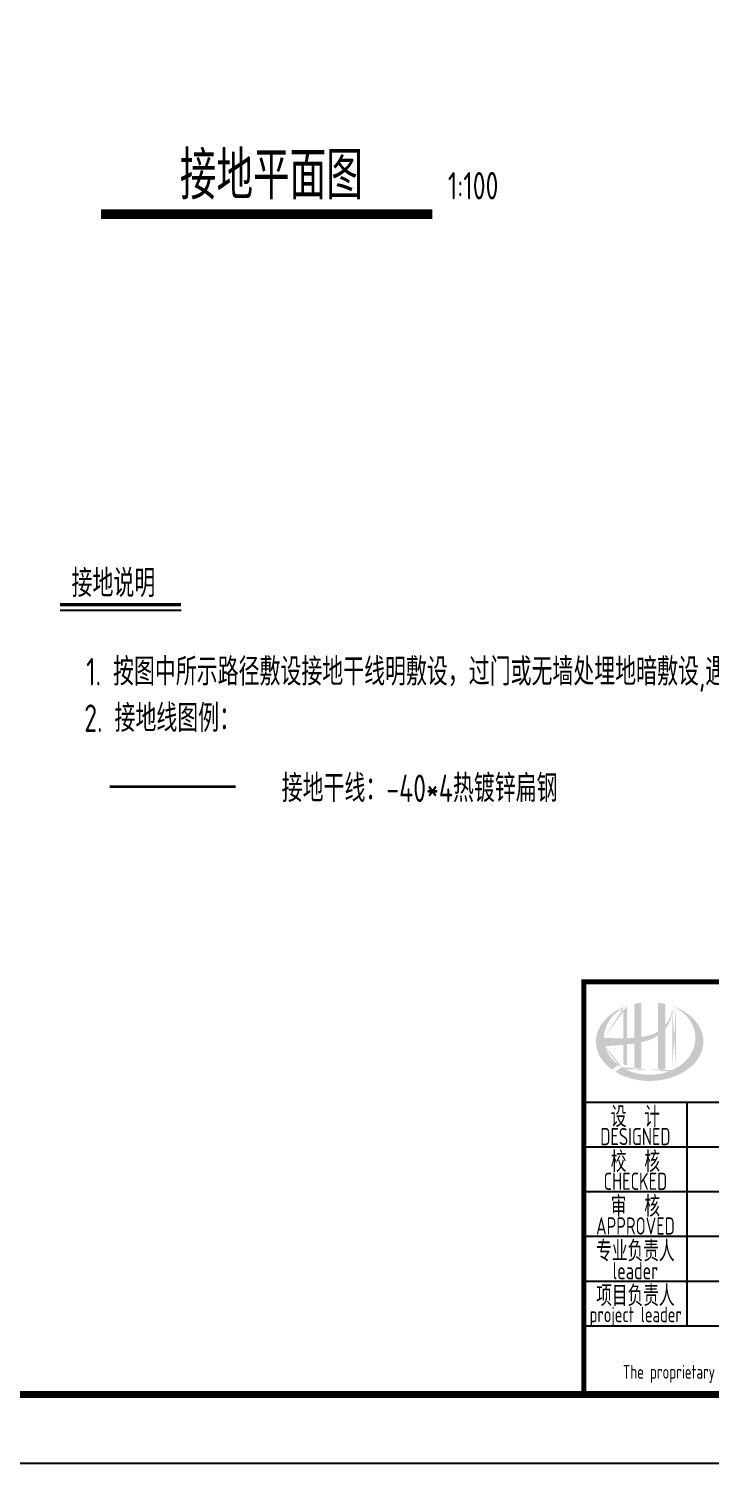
# Model space of a CAD drawing. Extents: x 4981409 to 5298492, y -444687 to -298607.
# Drawn here: x 5159592 to 5169495, y -430054 to -409200 of the extents above; entities that cross this region are included whole.
import ezdxf
from ezdxf.enums import TextEntityAlignment as Align

# ---------------------------------------------------------------- set-up
doc = ezdxf.new("R2010")
doc.units = 0
doc.header["$LTSCALE"] = 1000
doc.header["$MEASUREMENT"] = 0
doc.layers.get('0').update_dxf_attribs({"linetype": 'CONTINUOUS'})
for name, color, linetype in [('DIM_SYMB', 3, 'CONTINUOUS'), ('PUB_TITLE', 4, 'CONTINUOUS'), ('TEL_TAB', 7, 'CONTINUOUS'), ('WIRE-接地', 4, 'CONTINUOUS'), ('电气', 3, 'CONTINUOUS')]:
    doc.layers.add(name, color=color, linetype=linetype)
doc.styles.add('AHD', font='sceie.shx', dxfattribs={"width": 0.7, "bigfont": 'sceic.shx'})
doc.styles.add('SCEI', font='sceie.shx', dxfattribs={"width": 0.75, "bigfont": 'sceic.shx'})
doc.styles.add('TG_LINETYPE', font='SIMPLEX', dxfattribs={"width": 0.8, "height": 3, "bigfont": 'HZTXT'})
doc.linetypes.add('TG_接地', pattern='A,0.75,0,["/",TG_LINETYPE,S=0.05,R=-8.594367,X=-0.1,Y=-0.045],0.65,-0.13,0.13,-0.13', length=2)

msp = doc.modelspace()

# ---------------------------------------------------------------- hatches: boundary and pattern name
h = msp.add_hatch(color=256)
edge = h.paths.add_edge_path()
edge.add_spline(control_points=[(5168493.5, -423932.3), (5168499.6, -423931), (5168505.7, -423929.5), (5168554.8, -423917.6), (5168597.4, -423904.7), (5168672.4, -423873.5), (5168705.3, -423856.6), (5168736.2, -423836)], knot_values=[61.629012, 61.629012, 61.629012, 61.629012, 63.3304306, 63.3304306, 75.3536336, 75.3536336, 85.3986489, 85.3986489, 85.3986489, 85.3986489], degree=3, periodic=0)
edge.add_line((5168736.2, -423836), (5168736.2, -424346.2))
edge.add_spline(control_points=[(5168736.2, -424346.2), (5168753.3, -424343.5), (5168770.3, -424340.1), (5168805.1, -424332.1), (5168822.8, -424327.2), (5168840.2, -424321.8)], knot_values=[4.9084564, 4.9084564, 4.9084564, 4.9084564, 4.9928212, 4.9928212, 5.0830337, 5.0830337, 5.0830337, 5.0830337], degree=3, periodic=0)
edge.add_line((5168840.2, -424321.8), (5168840.2, -423740.4))
edge.add_spline(control_points=[(5168840.2, -423740.4), (5168848.8, -423729.4), (5168857, -423718.1), (5168883.1, -423678.4), (5168898.8, -423648.4), (5168928, -423575.7), (5168939.2, -423531.9), (5168943.9, -423486.6), (5168944, -423485.3), (5168944.2, -423484)], knot_values=[97.9917441, 97.9917441, 97.9917441, 97.9917441, 101.6421898, 101.6421898, 110.3379755, 110.3379755, 121.9343221, 121.9343221, 122.2706915, 122.2706915, 122.2706915, 122.2706915], degree=3, periodic=0)
edge.add_line((5168944.2, -423484), (5168944.2, -423413.6))
edge.add_spline(control_points=[(5168944.2, -423413.6), (5168944.1, -423421.2), (5168943.7, -423428.9), (5168943.2, -423436.6)], knot_values=[126.194075, 126.194075, 126.194075, 126.194075, 128.3967624, 128.3967624, 128.3967624, 128.3967624], degree=3, periodic=0)
edge.add_spline(control_points=[(5168943.2, -423436.6), (5168942.7, -423442.8), (5168942.1, -423449), (5168941.3, -423455.2)], knot_values=[124.4170495, 124.4170495, 124.4170495, 124.4170495, 126.194075, 126.194075, 126.194075, 126.194075], degree=3, periodic=0)
edge.add_spline(control_points=[(5168941.3, -423455.2), (5168940.2, -423464.3), (5168938.7, -423473.5), (5168936.9, -423482.6)], knot_values=[121.8052898, 121.8052898, 121.8052898, 121.8052898, 124.4170495, 124.4170495, 124.4170495, 124.4170495], degree=3, periodic=0)
edge.add_spline(control_points=[(5168936.9, -423482.6), (5168934.5, -423494.7), (5168931.6, -423506.8), (5168928.1, -423518.9)], knot_values=[118.3157402, 118.3157402, 118.3157402, 118.3157402, 121.8052898, 121.8052898, 121.8052898, 121.8052898], degree=3, periodic=0)
edge.add_spline(control_points=[(5168928.1, -423518.9), (5168924.6, -423531), (5168920.5, -423543), (5168916, -423554.9)], knot_values=[114.7959879, 114.7959879, 114.7959879, 114.7959879, 118.3157402, 118.3157402, 118.3157402, 118.3157402], degree=3, periodic=0)
edge.add_spline(control_points=[(5168916, -423554.9), (5168911.5, -423566.6), (5168906.5, -423578.1), (5168901.1, -423589.4)], knot_values=[111.3296409, 111.3296409, 111.3296409, 111.3296409, 114.7959879, 114.7959879, 114.7959879, 114.7959879], degree=3, periodic=0)
edge.add_spline(control_points=[(5168901.1, -423589.4), (5168895.6, -423601), (5168889.6, -423612.3), (5168883.1, -423623.4)], knot_values=[107.7952896, 107.7952896, 107.7952896, 107.7952896, 111.3296409, 111.3296409, 111.3296409, 111.3296409], degree=3, periodic=0)
edge.add_spline(control_points=[(5168883.1, -423623.4), (5168876.8, -423634.2), (5168870.1, -423644.8), (5168862.9, -423655)], knot_values=[104.3435789, 104.3435789, 104.3435789, 104.3435789, 107.7952896, 107.7952896, 107.7952896, 107.7952896], degree=3, periodic=0)
edge.add_spline(control_points=[(5168862.9, -423655), (5168855.7, -423665.4), (5168848.1, -423675.5), (5168840.2, -423685.2)], knot_values=[100.8506997, 100.8506997, 100.8506997, 100.8506997, 104.3435789, 104.3435789, 104.3435789, 104.3435789], degree=3, periodic=0)
edge.add_line((5168840.2, -423685.2), (5168840.2, -423375.9))
edge.add_spline(control_points=[(5168840.2, -423375.9), (5168806.1, -423368.3), (5168771.3, -423362.5), (5168736.2, -423358.4)], knot_values=[4.4239994, 4.4239994, 4.4239994, 4.4239994, 4.5587406, 4.5587406, 4.5587406, 4.5587406], degree=3, periodic=0)
edge.add_line((5168736.2, -423358.4), (5168736.2, -423776.5))
edge.add_spline(control_points=[(5168736.2, -423776.5), (5168664.2, -423821.1), (5168580, -423844.3), (5168493.5, -423857.3)], knot_values=[63.2462151, 63.2462151, 63.2462151, 63.2462151, 87.6891235, 87.6891235, 87.6891235, 87.6891235], degree=3, periodic=0)
edge.add_line((5168493.5, -423857.3), (5168493.5, -423358.4))
edge.add_spline(control_points=[(5168493.5, -423358.4), (5168458.3, -423362.5), (5168423.6, -423368.3), (5168389.5, -423375.9)], knot_values=[4.8660382, 4.8660382, 4.8660382, 4.8660382, 5.0007773, 5.0007773, 5.0007773, 5.0007773], degree=3, periodic=0)
edge.add_line((5168389.5, -423375.9), (5168389.5, -423868.7))
edge.add_spline(control_points=[(5168389.5, -423868.7), (5168387.8, -423868.9), (5168352.9, -423871.5), (5168318.3, -423873.2), (5168285.5, -423874.3)], knot_values=[43.6573559, 43.6573559, 43.6573559, 43.6573559, 44.1342527, 53.4970917, 53.4970917, 53.4970917, 53.4970917], degree=3, periodic=0)
edge.add_line((5168285.5, -423874.3), (5168285.5, -423405.2))
edge.add_spline(control_points=[(5168285.5, -423405.2), (5168268.5, -423411), (5168251.7, -423417.3), (5168235.3, -423424)], knot_values=[5.1415698, 5.1415698, 5.1415698, 5.1415698, 5.2129208, 5.2129208, 5.2129208, 5.2129208], degree=3, periodic=0)
edge.add_spline(control_points=[(5168235.3, -423424), (5168228.4, -423426.9), (5168221.5, -423429.8), (5168189.3, -423444), (5168164.8, -423456.2), (5168141.3, -423469.4)], knot_values=[5.2129208, 5.2129208, 5.2129208, 5.2129208, 5.2429596, 5.2429596, 5.3556227, 5.3556227, 5.3556227, 5.3556227], degree=3, periodic=0)
edge.add_spline(control_points=[(5168141.3, -423469.4), (5168126.4, -423477.8), (5168112, -423486.5), (5168098, -423495.6)], knot_values=[5.3556227, 5.3556227, 5.3556227, 5.3556227, 5.4269737, 5.4269737, 5.4269737, 5.4269737], degree=3, periodic=0)
edge.add_spline(control_points=[(5168098, -423495.6), (5168090.6, -423500.4), (5168083.3, -423505.4), (5168069.8, -423514.8), (5168063.6, -423519.4), (5168057.4, -423524)], knot_values=[5.4269737, 5.4269737, 5.4269737, 5.4269737, 5.4647645, 5.4647645, 5.4983247, 5.4983247, 5.4983247, 5.4983247], degree=3, periodic=0)
edge.add_spline(control_points=[(5168057.4, -423524), (5168031.4, -423543.5), (5168007.3, -423564.4), (5167985.4, -423586.4)], knot_values=[5.4983247, 5.4983247, 5.4983247, 5.4983247, 5.6410266, 5.6410266, 5.6410266, 5.6410266], degree=3, periodic=0)
edge.add_spline(control_points=[(5167985.4, -423586.4), (5167978.4, -423593.4), (5167971.6, -423600.5), (5167951.2, -423623.1), (5167938.3, -423638.9), (5167926.5, -423655.1)], knot_values=[5.6410266, 5.6410266, 5.6410266, 5.6410266, 5.6865694, 5.6865694, 5.7837285, 5.7837285, 5.7837285, 5.7837285], degree=3, periodic=0)
edge.add_spline(control_points=[(5167926.5, -423655.1), (5167911.4, -423675.9), (5167898.1, -423697.3), (5167885, -423722.2), (5167883.4, -423725.4), (5167881.8, -423728.6)], knot_values=[5.7837285, 5.7837285, 5.7837285, 5.7837285, 5.9083744, 5.9083744, 5.9264305, 5.9264305, 5.9264305, 5.9264305], degree=3, periodic=0)
edge.add_spline(control_points=[(5167881.8, -423728.6), (5167869.3, -423753.7), (5167859.3, -423779.3), (5167851.8, -423805.3)], knot_values=[5.9264305, 5.9264305, 5.9264305, 5.9264305, 6.0691324, 6.0691324, 6.0691324, 6.0691324], degree=3, periodic=0)
edge.add_spline(control_points=[(5167851.8, -423805.3), (5167848.6, -423816.4), (5167845.8, -423827.5), (5167840.4, -423853.7), (5167838.2, -423868.7), (5167836.7, -423883.8)], knot_values=[6.0691324, 6.0691324, 6.0691324, 6.0691324, 6.1301793, 6.1301793, 6.2118343, 6.2118343, 6.2118343, 6.2118343], degree=3, periodic=0)
edge.add_spline(control_points=[(5167836.7, -423883.8), (5167835.5, -423897), (5167834.8, -423910.2), (5167834.8, -423923.4)], knot_values=[6.2118343, 6.2118343, 6.2118343, 6.2118343, 6.2831853, 6.2831853, 6.2831853, 6.2831853], degree=3, periodic=0)
edge.add_spline(control_points=[(5167834.8, -423923.4), (5167834.8, -423932.7), (5167835.2, -423942), (5167835.8, -423951.4)], knot_values=[6.2831853, 6.2831853, 6.2831853, 6.2831853, 6.3336547, 6.3336547, 6.3336547, 6.3336547], degree=3, periodic=0)
edge.add_spline(control_points=[(5167835.8, -423951.4), (5167837, -423970), (5167839.5, -423988.6), (5167843.3, -424007.1)], knot_values=[6.3336547, 6.3336547, 6.3336547, 6.3336547, 6.4345936, 6.4345936, 6.4345936, 6.4345936], degree=3, periodic=0)
edge.add_spline(control_points=[(5167843.3, -424007.1), (5167843.6, -424008.3), (5167843.8, -424009.6), (5167847.7, -424028.1), (5167852.5, -424045.2), (5167858.4, -424062.3)], knot_values=[6.4345936, 6.4345936, 6.4345936, 6.4345936, 6.4412784, 6.4412784, 6.5355325, 6.5355325, 6.5355325, 6.5355325], degree=3, periodic=0)
edge.add_spline(control_points=[(5167858.4, -424062.3), (5167864.6, -424080.5), (5167872.1, -424098.5), (5167880.9, -424116.3)], knot_values=[6.5355325, 6.5355325, 6.5355325, 6.5355325, 6.6364714, 6.6364714, 6.6364714, 6.6364714], degree=3, periodic=0)
edge.add_spline(control_points=[(5167880.9, -424116.3), (5167883.1, -424120.8), (5167885.4, -424125.3), (5167894.7, -424142.9), (5167902.4, -424155.9), (5167910.8, -424168.8)], knot_values=[6.6364714, 6.6364714, 6.6364714, 6.6364714, 6.6618943, 6.6618943, 6.7374102, 6.7374102, 6.7374102, 6.7374102], degree=3, periodic=0)
edge.add_spline(control_points=[(5167910.8, -424168.8), (5167922, -424186), (5167934.3, -424202.8), (5167947.9, -424219.1)], knot_values=[6.7374102, 6.7374102, 6.7374102, 6.7374102, 6.8383491, 6.8383491, 6.8383491, 6.8383491], degree=3, periodic=0)
edge.add_spline(control_points=[(5167947.9, -424219.1), (5167953.8, -424226.3), (5167959.9, -424233.4), (5167974.5, -424249.3), (5167983, -424258.1), (5167991.9, -424266.8)], knot_values=[6.8383491, 6.8383491, 6.8383491, 6.8383491, 6.8825101, 6.8825101, 6.939288, 6.939288, 6.939288, 6.939288], degree=3, periodic=0)
edge.add_spline(control_points=[(5167991.9, -424266.8), (5168007.7, -424282.2), (5168024.5, -424297), (5168042.4, -424311.2)], knot_values=[6.939288, 6.939288, 6.939288, 6.939288, 7.0402268, 7.0402268, 7.0402268, 7.0402268], degree=3, periodic=0)
edge.add_spline(control_points=[(5168042.4, -424311.2), (5168051.4, -424318.3), (5168060.6, -424325.2), (5168070, -424332)], knot_values=[7.0402268, 7.0402268, 7.0402268, 7.0402268, 7.0906963, 7.0906963, 7.0906963, 7.0906963], degree=3, periodic=0)
edge.add_line((5168070, -424332), (5168161.2, -424263.6))
edge.add_ellipse((5168614.8, -423871.4), major_axis=(665, 0), ratio=0.8066765, start_angle=192.81901, end_angle=226.98533, ccw=False)
edge.add_spline(control_points=[(5167966.4, -423990.4), (5167990.4, -423988.9), (5168014.5, -423987.5), (5168103.2, -423981.9), (5168168, -423977.6), (5168233.5, -423971.3)], knot_values=[11.3982633, 11.3982633, 11.3982633, 11.3982633, 18.4072897, 18.4072897, 37.1809397, 37.1809397, 37.1809397, 37.1809397], degree=3, periodic=0)
edge.add_line((5168233.5, -423971.3), (5168233.5, -424250.4))
edge.add_spline(control_points=[(5168233.5, -424250.4), (5168237.1, -424252.6), (5168240.7, -424254.8), (5168257.6, -424265), (5168271.4, -424272.6), (5168285.5, -424279.7)], knot_values=[4.0499446, 4.0499446, 4.0499446, 4.0499446, 4.0720206, 4.0720206, 4.153257, 4.153257, 4.153257, 4.153257], degree=3, periodic=0)
edge.add_line((5168285.5, -424279.7), (5168285.5, -423965.8))
edge.add_spline(control_points=[(5168285.5, -423965.8), (5168317.7, -423962.2), (5168350.1, -423957.9), (5168384.9, -423952.6), (5168387.2, -423952.2), (5168389.5, -423951.9)], knot_values=[42.1350086, 42.1350086, 42.1350086, 42.1350086, 51.3072277, 51.3072277, 51.9485742, 51.9485742, 51.9485742, 51.9485742], degree=3, periodic=0)
edge.add_line((5168389.5, -423951.9), (5168389.5, -424321.8))
edge.add_spline(control_points=[(5168389.5, -424321.8), (5168423.1, -424332.3), (5168458, -424340.5), (5168493.5, -424346.2)], knot_values=[4.3417397, 4.3417397, 4.3417397, 4.3417397, 4.5163155, 4.5163155, 4.5163155, 4.5163155], degree=3, periodic=0)
edge.add_line((5168493.5, -424346.2), (5168493.5, -423932.3))
edge = h.paths.add_edge_path(flags=16)
edge.add_ellipse((5168614.8, -423871.4), major_axis=(665, 0), ratio=0.8066765, start_angle=124.98746, end_angle=179.99898, ccw=False)
edge.add_line((5168233.5, -423431.9), (5168233.5, -423875.5))
edge.add_spline(control_points=[(5168233.5, -423875.5), (5168138.2, -423876.8), (5168044.2, -423873.7), (5167949.8, -423871.4)], knot_values=[11.2737302, 11.2737302, 11.2737302, 11.2737302, 38.6875129, 38.6875129, 38.6875129, 38.6875129], degree=3, periodic=0)
edge = h.paths.add_edge_path()
edge.add_spline(control_points=[(5168116, -424362.5), (5168147.1, -424381.5), (5168180.2, -424398.8), (5168264.8, -424436), (5168318.1, -424453.9), (5168428.8, -424480.4), (5168486.3, -424489.1), (5168602.4, -424496.9), (5168661.1, -424496), (5168776.7, -424484.5), (5168833.5, -424474), (5168942.6, -424443.9), (5168994.7, -424424.4), (5169091.6, -424377.5), (5169136.4, -424350.2), (5169216.3, -424289.2), (5169251.5, -424255.6), (5169310.8, -424184.2), (5169335, -424146.3), (5169371.3, -424068.2), (5169383.6, -424027.9), (5169396.2, -423946.7), (5169396.5, -423905.8), (5169385, -423824.3), (5169373.2, -423783.8), (5169337.6, -423705), (5169313.8, -423666.8), (5169255, -423594.7), (5169219.9, -423560.7), (5169140.1, -423499.1), (5169095.4, -423471.4), (5169014.2, -423431.6), (5168979.8, -423417.4), (5168944.2, -423405.2)], knot_values=[0.8864206, 0.8864206, 0.8864206, 0.8864206, 1.0405566, 1.0405566, 1.2611724, 1.2611724, 1.4817883, 1.4817883, 1.7024042, 1.7024042, 1.9230201, 1.9230201, 2.1436359, 2.1436359, 2.3642518, 2.3642518, 2.5848677, 2.5848677, 2.8054836, 2.8054836, 3.0260994, 3.0260994, 3.2467153, 3.2467153, 3.4685202, 3.4685202, 3.6903251, 3.6903251, 3.9121301, 3.9121301, 4.133935, 4.133935, 4.2832086, 4.2832086, 4.2832086, 4.2832086], degree=3, periodic=0)
edge.add_line((5168944.2, -423405.2), (5168944.2, -423405.2))
edge.add_spline(control_points=[(5168944.2, -423405.3), (5168944.2, -423408.1), (5168944.2, -423410.8), (5168944.2, -423413.6)], knot_values=[128.3967624, 128.3967624, 128.3967624, 128.3967624, 129.1921934, 129.1921934, 129.1921934, 129.1921934], degree=3, periodic=0)
edge.add_line((5168944.2, -423413.6), (5168944.2, -424337.4))
edge.add_ellipse((5168614.8, -423871.4), major_axis=(665, 0), ratio=0.8066765, start_angle=232.10542, end_angle=299.68334, ccw=False)
edge.add_line((5168206.4, -424294.7), (5168116, -424362.5))
edge = h.paths.add_edge_path(flags=16)
edge.add_ellipse((5168614.8, -423871.4), major_axis=(665, 0), ratio=0.8066765, start_angle=304.98746, end_angle=415.01211, ccw=False)
edge.add_line((5168996.2, -424310.9), (5168996.2, -423431.9))
h = msp.add_hatch(color=256)
edge = h.paths.add_edge_path()
edge.add_spline(control_points=[(5168493.5, -423932.3), (5168499.6, -423931), (5168505.7, -423929.5), (5168554.8, -423917.6), (5168597.4, -423904.7), (5168672.4, -423873.5), (5168705.3, -423856.6), (5168736.2, -423836)], knot_values=[61.629012, 61.629012, 61.629012, 61.629012, 63.3304306, 63.3304306, 75.3536336, 75.3536336, 85.3986489, 85.3986489, 85.3986489, 85.3986489], degree=3, periodic=0)
edge.add_line((5168736.2, -423836), (5168736.2, -424346.2))
edge.add_spline(control_points=[(5168736.2, -424346.2), (5168753.3, -424343.5), (5168770.3, -424340.1), (5168805.1, -424332.1), (5168822.8, -424327.2), (5168840.2, -424321.8)], knot_values=[4.9084564, 4.9084564, 4.9084564, 4.9084564, 4.9928212, 4.9928212, 5.0830337, 5.0830337, 5.0830337, 5.0830337], degree=3, periodic=0)
edge.add_line((5168840.2, -424321.8), (5168840.2, -423740.4))
edge.add_spline(control_points=[(5168840.2, -423740.4), (5168848.8, -423729.4), (5168857, -423718.1), (5168883.1, -423678.4), (5168898.8, -423648.4), (5168928, -423575.7), (5168939.2, -423531.9), (5168943.9, -423486.6), (5168944, -423485.3), (5168944.2, -423484)], knot_values=[97.9917441, 97.9917441, 97.9917441, 97.9917441, 101.6421898, 101.6421898, 110.3379755, 110.3379755, 121.9343221, 121.9343221, 122.2706915, 122.2706915, 122.2706915, 122.2706915], degree=3, periodic=0)
edge.add_line((5168944.2, -423484), (5168944.2, -423413.6))
edge.add_spline(control_points=[(5168944.2, -423413.6), (5168944.1, -423421.2), (5168943.7, -423428.9), (5168943.2, -423436.6)], knot_values=[126.194075, 126.194075, 126.194075, 126.194075, 128.3967624, 128.3967624, 128.3967624, 128.3967624], degree=3, periodic=0)
edge.add_spline(control_points=[(5168943.2, -423436.6), (5168942.7, -423442.8), (5168942.1, -423449), (5168941.3, -423455.2)], knot_values=[124.4170495, 124.4170495, 124.4170495, 124.4170495, 126.194075, 126.194075, 126.194075, 126.194075], degree=3, periodic=0)
edge.add_spline(control_points=[(5168941.3, -423455.2), (5168940.2, -423464.3), (5168938.7, -423473.5), (5168936.9, -423482.6)], knot_values=[121.8052898, 121.8052898, 121.8052898, 121.8052898, 124.4170495, 124.4170495, 124.4170495, 124.4170495], degree=3, periodic=0)
edge.add_spline(control_points=[(5168936.9, -423482.6), (5168934.5, -423494.7), (5168931.6, -423506.8), (5168928.1, -423518.9)], knot_values=[118.3157402, 118.3157402, 118.3157402, 118.3157402, 121.8052898, 121.8052898, 121.8052898, 121.8052898], degree=3, periodic=0)
edge.add_spline(control_points=[(5168928.1, -423518.9), (5168924.6, -423531), (5168920.5, -423543), (5168916, -423554.9)], knot_values=[114.7959879, 114.7959879, 114.7959879, 114.7959879, 118.3157402, 118.3157402, 118.3157402, 118.3157402], degree=3, periodic=0)
edge.add_spline(control_points=[(5168916, -423554.9), (5168911.5, -423566.6), (5168906.5, -423578.1), (5168901.1, -423589.4)], knot_values=[111.3296409, 111.3296409, 111.3296409, 111.3296409, 114.7959879, 114.7959879, 114.7959879, 114.7959879], degree=3, periodic=0)
edge.add_spline(control_points=[(5168901.1, -423589.4), (5168895.6, -423601), (5168889.6, -423612.3), (5168883.1, -423623.4)], knot_values=[107.7952896, 107.7952896, 107.7952896, 107.7952896, 111.3296409, 111.3296409, 111.3296409, 111.3296409], degree=3, periodic=0)
edge.add_spline(control_points=[(5168883.1, -423623.4), (5168876.8, -423634.2), (5168870.1, -423644.8), (5168862.9, -423655)], knot_values=[104.3435789, 104.3435789, 104.3435789, 104.3435789, 107.7952896, 107.7952896, 107.7952896, 107.7952896], degree=3, periodic=0)
edge.add_spline(control_points=[(5168862.9, -423655), (5168855.7, -423665.4), (5168848.1, -423675.5), (5168840.2, -423685.2)], knot_values=[100.8506997, 100.8506997, 100.8506997, 100.8506997, 104.3435789, 104.3435789, 104.3435789, 104.3435789], degree=3, periodic=0)
edge.add_line((5168840.2, -423685.2), (5168840.2, -423375.9))
edge.add_spline(control_points=[(5168840.2, -423375.9), (5168806.1, -423368.3), (5168771.3, -423362.5), (5168736.2, -423358.4)], knot_values=[4.4239994, 4.4239994, 4.4239994, 4.4239994, 4.5587406, 4.5587406, 4.5587406, 4.5587406], degree=3, periodic=0)
edge.add_line((5168736.2, -423358.4), (5168736.2, -423776.5))
edge.add_spline(control_points=[(5168736.2, -423776.5), (5168664.2, -423821.1), (5168580, -423844.3), (5168493.5, -423857.3)], knot_values=[63.2462151, 63.2462151, 63.2462151, 63.2462151, 87.6891235, 87.6891235, 87.6891235, 87.6891235], degree=3, periodic=0)
edge.add_line((5168493.5, -423857.3), (5168493.5, -423358.4))
edge.add_spline(control_points=[(5168493.5, -423358.4), (5168458.3, -423362.5), (5168423.6, -423368.3), (5168389.5, -423375.9)], knot_values=[4.8660382, 4.8660382, 4.8660382, 4.8660382, 5.0007773, 5.0007773, 5.0007773, 5.0007773], degree=3, periodic=0)
edge.add_line((5168389.5, -423375.9), (5168389.5, -423868.7))
edge.add_spline(control_points=[(5168389.5, -423868.7), (5168387.8, -423868.9), (5168352.9, -423871.5), (5168318.3, -423873.2), (5168285.5, -423874.3)], knot_values=[43.6573559, 43.6573559, 43.6573559, 43.6573559, 44.1342527, 53.4970917, 53.4970917, 53.4970917, 53.4970917], degree=3, periodic=0)
edge.add_line((5168285.5, -423874.3), (5168285.5, -423405.2))
edge.add_spline(control_points=[(5168285.5, -423405.2), (5168268.5, -423411), (5168251.7, -423417.3), (5168235.3, -423424)], knot_values=[5.1415698, 5.1415698, 5.1415698, 5.1415698, 5.2129208, 5.2129208, 5.2129208, 5.2129208], degree=3, periodic=0)
edge.add_spline(control_points=[(5168235.3, -423424), (5168228.4, -423426.9), (5168221.5, -423429.8), (5168189.3, -423444), (5168164.8, -423456.2), (5168141.3, -423469.4)], knot_values=[5.2129208, 5.2129208, 5.2129208, 5.2129208, 5.2429596, 5.2429596, 5.3556227, 5.3556227, 5.3556227, 5.3556227], degree=3, periodic=0)
edge.add_spline(control_points=[(5168141.3, -423469.4), (5168126.4, -423477.8), (5168112, -423486.5), (5168098, -423495.6)], knot_values=[5.3556227, 5.3556227, 5.3556227, 5.3556227, 5.4269737, 5.4269737, 5.4269737, 5.4269737], degree=3, periodic=0)
edge.add_spline(control_points=[(5168098, -423495.6), (5168090.6, -423500.4), (5168083.3, -423505.4), (5168069.8, -423514.8), (5168063.6, -423519.4), (5168057.4, -423524)], knot_values=[5.4269737, 5.4269737, 5.4269737, 5.4269737, 5.4647645, 5.4647645, 5.4983247, 5.4983247, 5.4983247, 5.4983247], degree=3, periodic=0)
edge.add_spline(control_points=[(5168057.4, -423524), (5168031.4, -423543.5), (5168007.3, -423564.4), (5167985.4, -423586.4)], knot_values=[5.4983247, 5.4983247, 5.4983247, 5.4983247, 5.6410266, 5.6410266, 5.6410266, 5.6410266], degree=3, periodic=0)
edge.add_spline(control_points=[(5167985.4, -423586.4), (5167978.4, -423593.4), (5167971.6, -423600.5), (5167951.2, -423623.1), (5167938.3, -423638.9), (5167926.5, -423655.1)], knot_values=[5.6410266, 5.6410266, 5.6410266, 5.6410266, 5.6865694, 5.6865694, 5.7837285, 5.7837285, 5.7837285, 5.7837285], degree=3, periodic=0)
edge.add_spline(control_points=[(5167926.5, -423655.1), (5167911.4, -423675.9), (5167898.1, -423697.3), (5167885, -423722.2), (5167883.4, -423725.4), (5167881.8, -423728.6)], knot_values=[5.7837285, 5.7837285, 5.7837285, 5.7837285, 5.9083744, 5.9083744, 5.9264305, 5.9264305, 5.9264305, 5.9264305], degree=3, periodic=0)
edge.add_spline(control_points=[(5167881.8, -423728.6), (5167869.3, -423753.7), (5167859.3, -423779.3), (5167851.8, -423805.3)], knot_values=[5.9264305, 5.9264305, 5.9264305, 5.9264305, 6.0691324, 6.0691324, 6.0691324, 6.0691324], degree=3, periodic=0)
edge.add_spline(control_points=[(5167851.8, -423805.3), (5167848.6, -423816.4), (5167845.8, -423827.5), (5167840.4, -423853.7), (5167838.2, -423868.7), (5167836.7, -423883.8)], knot_values=[6.0691324, 6.0691324, 6.0691324, 6.0691324, 6.1301793, 6.1301793, 6.2118343, 6.2118343, 6.2118343, 6.2118343], degree=3, periodic=0)
edge.add_spline(control_points=[(5167836.7, -423883.8), (5167835.5, -423897), (5167834.8, -423910.2), (5167834.8, -423923.4)], knot_values=[6.2118343, 6.2118343, 6.2118343, 6.2118343, 6.2831853, 6.2831853, 6.2831853, 6.2831853], degree=3, periodic=0)
edge.add_spline(control_points=[(5167834.8, -423923.4), (5167834.8, -423932.7), (5167835.2, -423942), (5167835.8, -423951.4)], knot_values=[6.2831853, 6.2831853, 6.2831853, 6.2831853, 6.3336547, 6.3336547, 6.3336547, 6.3336547], degree=3, periodic=0)
edge.add_spline(control_points=[(5167835.8, -423951.4), (5167837, -423970), (5167839.5, -423988.6), (5167843.3, -424007.1)], knot_values=[6.3336547, 6.3336547, 6.3336547, 6.3336547, 6.4345936, 6.4345936, 6.4345936, 6.4345936], degree=3, periodic=0)
edge.add_spline(control_points=[(5167843.3, -424007.1), (5167843.6, -424008.3), (5167843.8, -424009.6), (5167847.7, -424028.1), (5167852.5, -424045.2), (5167858.4, -424062.3)], knot_values=[6.4345936, 6.4345936, 6.4345936, 6.4345936, 6.4412784, 6.4412784, 6.5355325, 6.5355325, 6.5355325, 6.5355325], degree=3, periodic=0)
edge.add_spline(control_points=[(5167858.4, -424062.3), (5167864.6, -424080.5), (5167872.1, -424098.5), (5167880.9, -424116.3)], knot_values=[6.5355325, 6.5355325, 6.5355325, 6.5355325, 6.6364714, 6.6364714, 6.6364714, 6.6364714], degree=3, periodic=0)
edge.add_spline(control_points=[(5167880.9, -424116.3), (5167883.1, -424120.8), (5167885.4, -424125.3), (5167894.7, -424142.9), (5167902.4, -424155.9), (5167910.8, -424168.8)], knot_values=[6.6364714, 6.6364714, 6.6364714, 6.6364714, 6.6618943, 6.6618943, 6.7374102, 6.7374102, 6.7374102, 6.7374102], degree=3, periodic=0)
edge.add_spline(control_points=[(5167910.8, -424168.8), (5167922, -424186), (5167934.3, -424202.8), (5167947.9, -424219.1)], knot_values=[6.7374102, 6.7374102, 6.7374102, 6.7374102, 6.8383491, 6.8383491, 6.8383491, 6.8383491], degree=3, periodic=0)
edge.add_spline(control_points=[(5167947.9, -424219.1), (5167953.8, -424226.3), (5167959.9, -424233.4), (5167974.5, -424249.3), (5167983, -424258.1), (5167991.9, -424266.8)], knot_values=[6.8383491, 6.8383491, 6.8383491, 6.8383491, 6.8825101, 6.8825101, 6.939288, 6.939288, 6.939288, 6.939288], degree=3, periodic=0)
edge.add_spline(control_points=[(5167991.9, -424266.8), (5168007.7, -424282.2), (5168024.5, -424297), (5168042.4, -424311.2)], knot_values=[6.939288, 6.939288, 6.939288, 6.939288, 7.0402268, 7.0402268, 7.0402268, 7.0402268], degree=3, periodic=0)
edge.add_spline(control_points=[(5168042.4, -424311.2), (5168051.4, -424318.3), (5168060.6, -424325.2), (5168070, -424332)], knot_values=[7.0402268, 7.0402268, 7.0402268, 7.0402268, 7.0906963, 7.0906963, 7.0906963, 7.0906963], degree=3, periodic=0)
edge.add_line((5168070, -424332), (5168161.2, -424263.6))
edge.add_ellipse((5168614.8, -423871.4), major_axis=(665, 0), ratio=0.8066765, start_angle=192.81901, end_angle=226.98533, ccw=False)
edge.add_spline(control_points=[(5167966.4, -423990.4), (5167990.4, -423988.9), (5168014.5, -423987.5), (5168103.2, -423981.9), (5168168, -423977.6), (5168233.5, -423971.3)], knot_values=[11.3982633, 11.3982633, 11.3982633, 11.3982633, 18.4072897, 18.4072897, 37.1809397, 37.1809397, 37.1809397, 37.1809397], degree=3, periodic=0)
edge.add_line((5168233.5, -423971.3), (5168233.5, -424250.4))
edge.add_spline(control_points=[(5168233.5, -424250.4), (5168237.1, -424252.6), (5168240.7, -424254.8), (5168257.6, -424265), (5168271.4, -424272.6), (5168285.5, -424279.7)], knot_values=[4.0499446, 4.0499446, 4.0499446, 4.0499446, 4.0720206, 4.0720206, 4.153257, 4.153257, 4.153257, 4.153257], degree=3, periodic=0)
edge.add_line((5168285.5, -424279.7), (5168285.5, -423965.8))
edge.add_spline(control_points=[(5168285.5, -423965.8), (5168317.7, -423962.2), (5168350.1, -423957.9), (5168384.9, -423952.6), (5168387.2, -423952.2), (5168389.5, -423951.9)], knot_values=[42.1350086, 42.1350086, 42.1350086, 42.1350086, 51.3072277, 51.3072277, 51.9485742, 51.9485742, 51.9485742, 51.9485742], degree=3, periodic=0)
edge.add_line((5168389.5, -423951.9), (5168389.5, -424321.8))
edge.add_spline(control_points=[(5168389.5, -424321.8), (5168423.1, -424332.3), (5168458, -424340.5), (5168493.5, -424346.2)], knot_values=[4.3417397, 4.3417397, 4.3417397, 4.3417397, 4.5163155, 4.5163155, 4.5163155, 4.5163155], degree=3, periodic=0)
edge.add_line((5168493.5, -424346.2), (5168493.5, -423932.3))
edge = h.paths.add_edge_path(flags=16)
edge.add_ellipse((5168614.8, -423871.4), major_axis=(665, 0), ratio=0.8066765, start_angle=124.98746, end_angle=179.99898, ccw=False)
edge.add_line((5168233.5, -423431.9), (5168233.5, -423875.5))
edge.add_spline(control_points=[(5168233.5, -423875.5), (5168138.2, -423876.8), (5168044.2, -423873.7), (5167949.8, -423871.4)], knot_values=[11.2737302, 11.2737302, 11.2737302, 11.2737302, 38.6875129, 38.6875129, 38.6875129, 38.6875129], degree=3, periodic=0)
edge = h.paths.add_edge_path()
edge.add_spline(control_points=[(5168116, -424362.5), (5168147.1, -424381.5), (5168180.2, -424398.8), (5168264.8, -424436), (5168318.1, -424453.9), (5168428.8, -424480.4), (5168486.3, -424489.1), (5168602.4, -424496.9), (5168661.1, -424496), (5168776.7, -424484.5), (5168833.5, -424474), (5168942.6, -424443.9), (5168994.7, -424424.4), (5169091.6, -424377.5), (5169136.4, -424350.2), (5169216.3, -424289.2), (5169251.5, -424255.6), (5169310.8, -424184.2), (5169335, -424146.3), (5169371.3, -424068.2), (5169383.6, -424027.9), (5169396.2, -423946.7), (5169396.5, -423905.8), (5169385, -423824.3), (5169373.2, -423783.8), (5169337.6, -423705), (5169313.8, -423666.8), (5169255, -423594.7), (5169219.9, -423560.7), (5169140.1, -423499.1), (5169095.4, -423471.4), (5169014.2, -423431.6), (5168979.8, -423417.4), (5168944.2, -423405.2)], knot_values=[0.8864206, 0.8864206, 0.8864206, 0.8864206, 1.0405566, 1.0405566, 1.2611724, 1.2611724, 1.4817883, 1.4817883, 1.7024042, 1.7024042, 1.9230201, 1.9230201, 2.1436359, 2.1436359, 2.3642518, 2.3642518, 2.5848677, 2.5848677, 2.8054836, 2.8054836, 3.0260994, 3.0260994, 3.2467153, 3.2467153, 3.4685202, 3.4685202, 3.6903251, 3.6903251, 3.9121301, 3.9121301, 4.133935, 4.133935, 4.2832086, 4.2832086, 4.2832086, 4.2832086], degree=3, periodic=0)
edge.add_line((5168944.2, -423405.2), (5168944.2, -423405.2))
edge.add_spline(control_points=[(5168944.2, -423405.3), (5168944.2, -423408.1), (5168944.2, -423410.8), (5168944.2, -423413.6)], knot_values=[128.3967624, 128.3967624, 128.3967624, 128.3967624, 129.1921934, 129.1921934, 129.1921934, 129.1921934], degree=3, periodic=0)
edge.add_line((5168944.2, -423413.6), (5168944.2, -424337.4))
edge.add_ellipse((5168614.8, -423871.4), major_axis=(665, 0), ratio=0.8066765, start_angle=232.10542, end_angle=299.68334, ccw=False)
edge.add_line((5168206.4, -424294.7), (5168116, -424362.5))
edge = h.paths.add_edge_path(flags=16)
edge.add_ellipse((5168614.8, -423871.4), major_axis=(665, 0), ratio=0.8066765, start_angle=304.98746, end_angle=415.01211, ccw=False)
edge.add_line((5168996.2, -424310.9), (5168996.2, -423431.9))

# ---------------------------------------------------------------- linework, layer by layer
for p, q in [((5167657, -424804), (5185657, -424804)), ((5169157, -428054), (5169157, -424804)), ((5167657, -425454), (5173157, -425454)), ((5167657, -426104), (5173157, -426104)), ((5167657, -426754), (5173157, -426754)), ((5167657, -427404), (5185657, -427404)), ((5167657, -428054), (5185657, -428054)), ((5167657, -429054), (5185657, -429054))]:
    msp.add_line(p, q)
at = {"const_width": 70}
msp.add_lwpolyline([(5167657, -423054), (5167657, -429054)], dxfattribs=at)
msp.add_lwpolyline([(5185657, -423054, 70, 70, 0), (5167657, -423054, 70, 70, 0), (5167657, -429054, 0, 0, 0)], format="xyseb")
at = {"layer": 'DIM_SYMB', "const_width": 140}
msp.add_lwpolyline([(5160641.7, -411894.1), (5165454.7, -411894.1)], dxfattribs=at)
at = {"layer": 'PUB_TITLE', "color": 4}
msp.add_lwpolyline([(5102557, -430054), (5186657, -430054), (5186657, -370654), (5102557, -370654)], close=True, dxfattribs=at)
at = {"layer": 'PUB_TITLE', "color": 4, "const_width": 100}
msp.add_lwpolyline([(5105057, -429054), (5185657, -429054), (5185657, -371654), (5105057, -371654)], close=True, dxfattribs=at)
at = {"layer": 'WIRE-接地', "color": 4, "linetype": 'TG_接地', "const_width": 35}
msp.add_lwpolyline([(5160769.7, -420218), (5162599, -420218)], dxfattribs=at)
at = {"layer": '电气', "color": 6, "linetype": 'Continuous'}
msp.add_line((5160048.4, -417650.8), (5161806.5, -417650.8), dxfattribs=at)
at = {"layer": '电气', "color": 6, "linetype": 'Continuous', "const_width": 50}
msp.add_lwpolyline([(5160048.4, -417571.7), (5161806.5, -417571.7)], dxfattribs=at)

# ---------------------------------------------------------------- texts
at = {"style": 'AHD', "width": 0.8}
for s, height, p in [('设  计', 300, (5168407, -425004)), ('设  计', 300, (5168407, -425004)), ('DESIGNED', 250, (5168407, -425304)), ('DESIGNED', 250, (5168407, -425304)), ('校  核', 300, (5168407, -425654)), ('校  核', 300, (5168407, -425654)), ('CHECKED', 250, (5168407, -425954)), ('CHECKED', 250, (5168407, -425954)), ('审  核', 300, (5168407, -426304)), ('审  核', 300, (5168407, -426304)), ('APPROVED', 250, (5168407, -426604)), ('APPROVED', 250, (5168407, -426604)), ('专业负责人', 300, (5168407, -426954)), ('leader', 250, (5168407, -427254)), ('项目负责人', 300, (5168407, -427604)), ('project leader', 225, (5168411.1, -427924)), ('The proprietary right of this document belongs to Anhui Huadong Chemical And Medical Engineering  Co.,Ltd.  and any replication or transfer to the 3rd. side is forbidden without its permission. ', 200, (5176657, -428754)), ('The proprietary right of this document belongs to Anhui Huadong Chemical And Medical Engineering  Co.,Ltd.  and any replication or transfer to the 3rd. side is forbidden without its permission. ', 200, (5176657, -428754))]:
    msp.add_text(s, height=height, dxfattribs=at).set_placement(p, align=Align.MIDDLE)
at = {"layer": 'TEL_TAB', "style": 'SCEI', "width": 0.8}
for s, height, p in [('接地平面图', 700, (5161787.8, -411682.6)), ('1:100', 399, (5165683, -411682.6))]:
    msp.add_text(s, height=height, dxfattribs=at).set_placement(p)
at = {"layer": '电气', "color": 6, "linetype": 'Continuous', "style": 'SCEI', "width": 0.8}
for s, p in [('接地说明', (5160215.6, -417461.4)), ('1. 按图中所示路径敷设接地干线明敷设，过门或无墙处埋地暗敷设,遇沟处在沟底下方0.3米。', (5160427.4, -418747.6)), ('2. 接地线图例：', (5160399.1, -419422.3)), ('接地干线：-40*4热镀锌扁钢', (5163268.1, -420441.9))]:
    msp.add_text(s, height=400, dxfattribs=at).set_placement(p)

doc.saveas('drawing.dxf')
